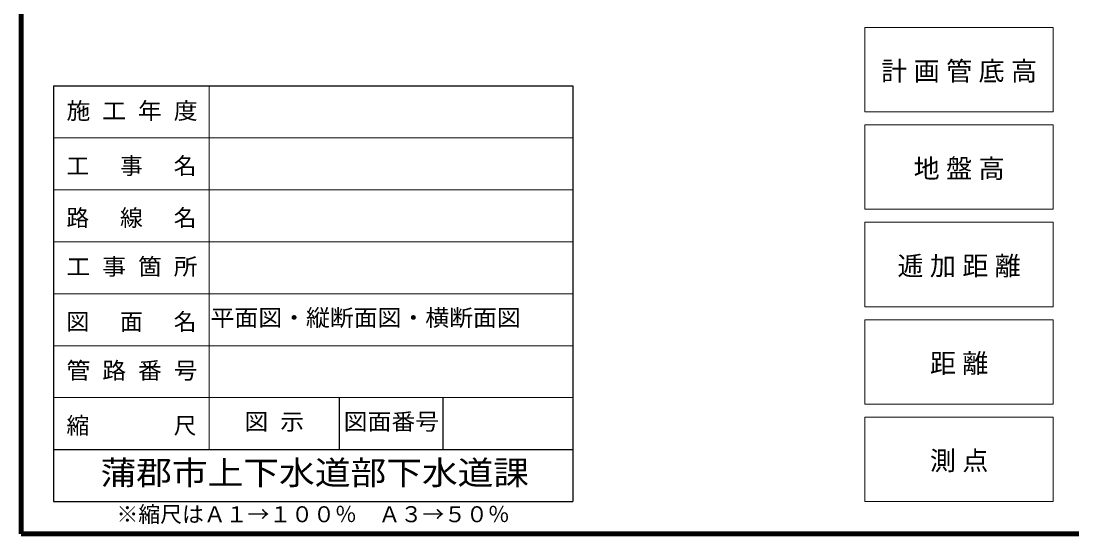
# Model space of a CAD drawing. Units: millimetres on the paper. Extents: x 20 to 1662, y 20 to 574.
# Drawn here: x 20 to 181.9, y 20 to 99 of the extents above; entities that cross this region are included whole.
import ezdxf
from ezdxf.enums import TextEntityAlignment as Align

# ---------------------------------------------------------------- set-up
doc = ezdxf.new("R2010")
doc.units = ezdxf.units.MM
for name, color, linetype, lineweight in [('D-BGD', 8, 'Continuous', 13), ('D-STR', 1, 'Continuous', 50), ('D-STR-HTXT', 7, 'Continuous', 13), ('D-TTL', 2, 'Continuous', 140), ('D-TTL-BAND(縦断図の帯 等)', 7, 'Continuous', 13)]:
    doc.layers.add(name, color=color, linetype=linetype, lineweight=lineweight)
doc.styles.add('ＭＳ ゴシック', font='')
doc.styles.get('ＭＳ ゴシック').set_extended_font_data('MS Gothic')

msp = doc.modelspace()

# ---------------------------------------------------------------- linework, layer by layer
at = {"layer": 'D-BGD', "color": 2, "lineweight": 25}
for p, q in [((25, 89), (105, 89)), ((25, 89), (25, 25)), ((105, 89), (105, 25)), ((25, 25), (105, 25))]:
    msp.add_line(p, q, dxfattribs=at)
at = {"layer": 'D-STR', "color": 7, "lineweight": 13}
for p, q in [((49, 89), (49, 33)), ((25, 81), (105, 81)), ((25, 73), (105, 73)), ((25, 65), (105, 65)), ((25, 57), (105, 57)), ((25, 49), (105, 49)), ((25, 41), (105, 41))]:
    msp.add_line(p, q, dxfattribs=at)
at = {"layer": 'D-TTL'}
for p, q in [((20, 574), (20, 20)), ((20, 20), (20, 574)), ((20, 20), (821, 20)), ((821, 20), (20, 20))]:
    msp.add_line(p, q, dxfattribs=at)
at = {"layer": 'D-TTL-BAND(縦断図の帯 等)', "color": 6}
for p, q in [((150, 85), (150, 98)), ((150, 98), (179, 98)), ((179, 85), (179, 98)), ((150, 85), (179, 85)), ((150, 70), (150, 83)), ((150, 83), (179, 83)), ((179, 70), (179, 83)), ((150, 70), (179, 70)), ((150, 55), (150, 68)), ((150, 68), (179, 68)), ((179, 55), (179, 68)), ((150, 55), (179, 55)), ((150, 40), (150, 53)), ((150, 53), (179, 53)), ((179, 40), (179, 53)), ((150, 40), (179, 40)), ((150, 25), (150, 38)), ((150, 38), (179, 38)), ((179, 25), (179, 38)), ((150, 25), (179, 25))]:
    msp.add_line(p, q, dxfattribs=at)
at = {"layer": 'D-TTL-BAND(縦断図の帯 等)', "lineweight": 25}
for p, q in [((69, 41), (69, 33)), ((85, 41), (85, 33)), ((25, 33), (105, 33))]:
    msp.add_line(p, q, dxfattribs=at)

# ---------------------------------------------------------------- texts
at = {"layer": 'D-BGD', "color": 7, "style": 'ＭＳ ゴシック'}
msp.add_text('※縮尺はＡ１→１００％\u3000Ａ３→５０％', height=2.468, dxfattribs=at).set_placement((34.697, 21.065), align=Align.BOTTOM_LEFT)
at = {"layer": 'D-STR-HTXT', "style": 'ＭＳ ゴシック'}
for s, height, width, p in [('施 工 年 度', 2.566, 1.05, (27, 83.124)), ('工 事 箇 所', 2.566, 1.05, (27, 59.124)), ('平面図・縦断面図・横断面図', 2.566, 1.05, (49.197, 51.25)), ('管 路 番 号', 2.566, 1.05, (27, 43.124)), ('図面番号', 2.566, 1.05, (69.7, 35.25)), ('図 示', 2.566, 1.05, (54.425, 35.25)), ('蒲郡市上下水道部下水道課', 3.666, 1.1, (32.25, 26.5))]:
    msp.add_text(s, height=height, dxfattribs=dict(at, width=width)).set_placement(p, align=Align.BOTTOM_LEFT)
at = {"layer": 'D-STR-HTXT', "char_height": 2.566, "attachment_point": 7, "style": 'ＭＳ ゴシック'}
for s, insert in [('\\T1.18;工\u3000事\u3000名', (27, 75.124)), ('\\T1.18;路\u3000線\u3000名', (27, 67.124)), ('\\T1.18;図\u3000面\u3000名', (27, 51.124)), ('\\T1.18;縮\u3000\u3000\u3000尺', (27, 35.124))]:
    msp.add_mtext(s, dxfattribs=dict(at, insert=insert))
at = {"layer": 'D-TTL-BAND(縦断図の帯 等)', "color": 6, "char_height": 2.933, "attachment_point": 7, "style": 'ＭＳ ゴシック'}
for s, insert in [('\\T1.25;計画管底高', (152.5, 89.5)), ('\\T1.25;地盤高', (157.5, 74.5)), ('\\T1.25;逓加距離', (155, 59.5)), ('\\T1.25;距離', (160, 44.5)), ('\\T1.25;測点', (160, 29.5))]:
    msp.add_mtext(s, dxfattribs=dict(at, insert=insert))

doc.saveas('drawing.dxf')
